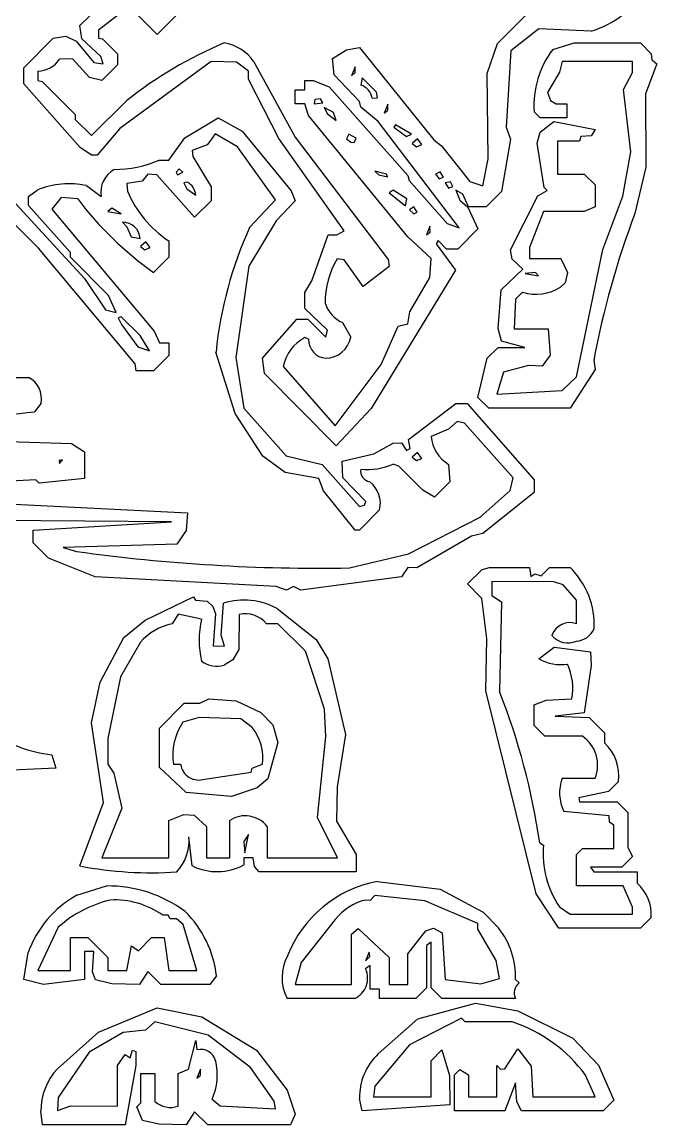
# Model space of a CAD drawing. Header units: millimetres. Extents: x 1.7 to 41.6, y 1.6 to 35.8.
# Drawn here: x 7.27 to 13.01, y 17.07 to 27.04 of the extents above; entities that cross this region are included whole.
import ezdxf

# ---------------------------------------------------------------- set-up
doc = ezdxf.new("R2010")
doc.units = ezdxf.units.MM
doc.linetypes.add('Continuous2', pattern=[0])
doc.layers.add('Unnamed Level 1', color=1, linetype='Continuous')

msp = doc.modelspace()

# ---------------------------------------------------------------- linework, layer by layer
at = {"layer": 'Unnamed Level 1', "color": 1, "linetype": 'Continuous2', "lineweight": -3}
for p, q in [((7.794, 27.012), (8.128, 27.338)), ((8.239, 27.185), (7.963, 26.97)), ((8.493, 26.931), (8.239, 27.185)), ((8.683, 27.122), (8.493, 26.931)), ((11.57, 26.849), (11.83, 27.109)), ((7.812, 26.892), (7.794, 27.012)), ((7.963, 26.97), (7.963, 26.898)), ((11.945, 26.982), (11.691, 26.783)), ((12.418, 26.962), (11.945, 26.982)), ((7.286, 26.631), (7.552, 26.898)), ((7.552, 26.898), (7.668, 26.917)), ((7.668, 26.917), (7.759, 26.872)), ((7.759, 26.872), (7.919, 26.679)), ((7.983, 26.732), (7.812, 26.892)), ((7.963, 26.898), (8, 26.891)), ((8, 26.891), (8.133, 26.758)), ((11.478, 26.58), (11.57, 26.849)), ((12.071, 26.797), (12.263, 26.855)), ((12.263, 26.855), (12.865, 26.855)), ((12.865, 26.855), (12.962, 26.758)), ((8.006, 26.665), (7.983, 26.732)), ((8.133, 26.758), (8.133, 26.656)), ((10.079, 26.713), (10.205, 26.794)), ((10.205, 26.794), (10.323, 26.813)), ((10.323, 26.813), (10.995, 25.978)), ((11.691, 26.783), (11.649, 26.093)), ((12.962, 26.758), (12.966, 26.702)), ((7.286, 26.486), (7.286, 26.631)), ((7.726, 26.71), (7.611, 26.707)), ((7.882, 26.542), (7.726, 26.71)), ((7.919, 26.679), (8.006, 26.665)), ((8.133, 26.656), (7.993, 26.516)), ((8.98, 26.686), (8.154, 26.08)), ((9.21, 26.68), (8.98, 26.686)), ((9.319, 26.601), (9.21, 26.68)), ((9.368, 26.685), (9.742, 26.004)), ((10.093, 26.568), (10.079, 26.713)), ((10.283, 26.639), (10.251, 26.559)), ((10.284, 26.587), (10.283, 26.639)), ((12.157, 26.686), (12.133, 26.592)), ((12.792, 26.686), (12.157, 26.686)), ((12.792, 26.589), (12.792, 26.686)), ((13.013, 26.665), (12.91, 26.394)), ((12.966, 26.702), (13.013, 26.665)), ((7.413, 26.601), (7.413, 26.516)), ((7.993, 26.516), (7.882, 26.542)), ((9.318, 26.529), (9.319, 26.601)), ((10.322, 26.326), (10.093, 26.568)), ((10.251, 26.559), (10.284, 26.587)), ((10.346, 26.539), (10.335, 26.474)), ((10.477, 26.41), (10.346, 26.539)), ((11.486, 25.808), (11.478, 26.58)), ((12.133, 26.592), (12.024, 26.408)), ((12.711, 26.434), (12.792, 26.589)), ((7.797, 25.91), (7.286, 26.486)), ((7.413, 26.516), (7.453, 26.507)), ((7.453, 26.507), (7.752, 26.207)), ((9.593, 25.99), (9.318, 26.529)), ((9.742, 26.305), (9.742, 26.432)), ((9.742, 26.432), (9.827, 26.432)), ((9.827, 26.432), (9.827, 26.516)), ((9.827, 26.516), (9.905, 26.516)), ((9.905, 26.516), (10.049, 26.457)), ((10.049, 26.457), (10.759, 25.657)), ((12.778, 25.87), (12.711, 26.434)), ((7.9, 26.017), (8.218, 26.335)), ((9.92, 26.345), (9.912, 26.305)), ((9.97, 26.351), (9.92, 26.345)), ((9.992, 26.315), (9.97, 26.351)), ((10.437, 26.355), (10.486, 26.359)), ((10.486, 26.359), (10.477, 26.41)), ((12.024, 26.408), (12.049, 26.336)), ((12.049, 26.336), (12.102, 26.305)), ((12.91, 26.394), (12.913, 25.733)), ((9.827, 26.305), (9.742, 26.305)), ((9.863, 26.198), (9.827, 26.305)), ((9.912, 26.305), (9.992, 26.315)), ((10.088, 26.226), (10.004, 26.27)), ((10.004, 26.27), (10.033, 26.214)), ((10.335, 26.275), (10.322, 26.326)), ((10.492, 26.144), (10.335, 26.275)), ((10.579, 26.3), (10.547, 26.22)), ((10.547, 26.22), (10.58, 26.246)), ((10.58, 26.246), (10.579, 26.3)), ((11.957, 26.177), (11.903, 26.232)), ((12.102, 26.305), (12.199, 26.305)), ((12.199, 26.305), (12.199, 26.177)), ((7.752, 26.207), (7.75, 26.164)), ((7.75, 26.164), (7.9, 26.017)), ((8.744, 25.997), (9.044, 26.177)), ((9.044, 26.177), (9.261, 26.056)), ((10.759, 25.103), (9.863, 26.198)), ((10.033, 26.214), (10.113, 26.154)), ((10.113, 26.154), (10.088, 26.226)), ((11.225, 25.182), (10.492, 26.144)), ((12.199, 26.177), (11.957, 26.177)), ((11.957, 26.049), (12.079, 26.144)), ((12.079, 26.144), (12.453, 26.072)), ((8.154, 26.08), (7.951, 25.839)), ((9.261, 26.056), (9.705, 25.517)), ((10.648, 26.116), (10.632, 26.093)), ((10.632, 26.093), (10.747, 26.008)), ((10.793, 26.029), (10.648, 26.116)), ((11.649, 26.093), (11.689, 25.985)), ((11.931, 25.948), (11.957, 26.049)), ((12.453, 26.072), (12.417, 26.014)), ((8.599, 25.796), (8.744, 25.997)), ((8.946, 25.935), (8.811, 25.881)), ((8.974, 25.972), (8.946, 25.935)), ((9.019, 26.032), (8.974, 25.972)), ((9.219, 25.915), (9.019, 26.032)), ((10.183, 25.156), (9.593, 25.99)), ((9.742, 26.004), (10.581, 24.896)), ((10.226, 26.029), (10.206, 25.989)), ((10.206, 25.989), (10.245, 25.959)), ((10.292, 25.994), (10.226, 26.029)), ((10.245, 25.959), (10.274, 25.955)), ((10.274, 25.955), (10.292, 25.994)), ((10.747, 26.008), (10.793, 26.029)), ((10.847, 25.988), (10.799, 25.947)), ((10.799, 25.947), (10.838, 25.917)), ((10.838, 25.917), (10.886, 25.936)), ((10.886, 25.936), (10.847, 25.988)), ((10.995, 25.978), (11.066, 25.926)), ((11.689, 25.985), (11.606, 25.512)), ((11.993, 25.549), (11.931, 25.948)), ((12.314, 25.966), (12.115, 25.966)), ((12.115, 25.966), (12.115, 25.669)), ((12.326, 26.008), (12.314, 25.966)), ((12.417, 26.014), (12.326, 26.008)), ((7.9, 25.839), (7.797, 25.91)), ((7.951, 25.839), (7.9, 25.839)), ((8.811, 25.881), (8.815, 25.828)), ((9.564, 25.436), (9.219, 25.915)), ((11.066, 25.926), (11.322, 25.603)), ((12.704, 25.469), (12.778, 25.87)), ((8.512, 25.796), (8.599, 25.796)), ((8.815, 25.828), (8.98, 25.555)), ((11.437, 25.563), (11.486, 25.808)), ((12.913, 25.733), (12.814, 25.312)), ((8.408, 25.669), (8.357, 25.606)), ((8.49, 25.663), (8.408, 25.669)), ((8.832, 25.279), (8.49, 25.663)), ((8.692, 25.718), (8.664, 25.686)), ((8.664, 25.686), (8.677, 25.663)), ((8.677, 25.663), (8.726, 25.685)), ((8.726, 25.685), (8.692, 25.718)), ((10.568, 25.669), (10.463, 25.697)), ((10.463, 25.697), (10.499, 25.663)), ((10.499, 25.663), (10.575, 25.644)), ((10.575, 25.644), (10.568, 25.669)), ((10.759, 25.657), (10.773, 25.612)), ((11.051, 25.688), (11.01, 25.668)), ((11.01, 25.668), (11.043, 25.627)), ((11.043, 25.627), (11.082, 25.641)), ((11.082, 25.641), (11.051, 25.688)), ((12.115, 25.669), (12.356, 25.669)), ((12.356, 25.669), (12.453, 25.572)), ((7.854, 25.565), (7.985, 25.466)), ((8.357, 25.606), (8.218, 25.584)), ((8.218, 25.584), (8.225, 25.516)), ((8.765, 25.596), (8.733, 25.591)), ((8.733, 25.591), (8.762, 25.536)), ((8.762, 25.536), (8.842, 25.477)), ((8.98, 25.555), (8.98, 25.427)), ((10.773, 25.612), (11.117, 25.222)), ((11.145, 25.6), (11.099, 25.591)), ((11.099, 25.591), (11.128, 25.542)), ((11.128, 25.542), (11.167, 25.556)), ((11.167, 25.556), (11.145, 25.6)), ((11.322, 25.603), (11.437, 25.563)), ((12.021, 25.521), (11.993, 25.549)), ((12.453, 25.572), (12.453, 25.373)), ((7.18, 25.438), (7.836, 24.725)), ((7.328, 25.466), (7.409, 25.525)), ((7.328, 25.385), (7.328, 25.466)), ((7.625, 25.457), (7.54, 25.352)), ((7.775, 25.444), (7.625, 25.457)), ((9.329, 25.186), (9.564, 25.436)), ((9.705, 25.517), (9.742, 25.427)), ((10.626, 25.525), (10.59, 25.5)), ((10.59, 25.5), (10.738, 25.381)), ((10.752, 25.444), (10.626, 25.525)), ((10.738, 25.381), (10.752, 25.444)), ((11.257, 25.487), (11.193, 25.523)), ((11.193, 25.523), (11.231, 25.434)), ((11.231, 25.434), (11.304, 25.371)), ((11.31, 25.373), (11.257, 25.487)), ((11.606, 25.512), (11.467, 25.373)), ((11.689, 24.984), (11.936, 25.471)), ((11.936, 25.471), (12.021, 25.521)), ((12.524, 24.986), (12.704, 25.469)), ((7.708, 24.959), (7.328, 25.385)), ((7.54, 25.352), (8.465, 24.248)), ((8.084, 25.36), (8.048, 25.33)), ((8.166, 25.309), (8.084, 25.36)), ((8.98, 25.427), (8.832, 25.279)), ((9.742, 25.427), (9.569, 25.246)), ((10.814, 25.373), (10.776, 25.346)), ((10.776, 25.346), (10.813, 25.31)), ((10.843, 25.324), (10.814, 25.373)), ((11.304, 25.371), (11.394, 25.173)), ((11.467, 25.373), (11.31, 25.373)), ((12.453, 25.373), (12.356, 25.33)), ((7.419, 24.998), (7.129, 25.288)), ((8.048, 25.33), (8.166, 25.309)), ((8.18, 25.235), (8.218, 25.191)), ((9.569, 25.246), (9.322, 24.835)), ((10.813, 25.31), (10.843, 25.324)), ((11.987, 25.33), (11.86, 25.004)), ((12.356, 25.33), (11.987, 25.33)), ((8.218, 25.191), (8.257, 25.102)), ((10.117, 25.119), (10.183, 25.156)), ((10.96, 25.199), (10.928, 25.119)), ((10.928, 25.119), (10.961, 25.144)), ((10.961, 25.144), (10.96, 25.199)), ((11.117, 25.222), (11.225, 25.182)), ((11.394, 25.173), (11.213, 24.991)), ((8.257, 25.102), (8.34, 25.087)), ((8.391, 25.056), (8.342, 25.015)), ((8.43, 25.004), (8.391, 25.056)), ((8.599, 25.064), (8.599, 24.919)), ((9.891, 24.705), (10.039, 25.119)), ((10.039, 25.119), (10.117, 25.119)), ((10.971, 24.907), (10.759, 25.103)), ((11.034, 25.067), (11.015, 25.039)), ((11.015, 25.039), (11.191, 24.801)), ((11.11, 24.991), (11.034, 25.067)), ((8.293, 23.954), (7.419, 24.998)), ((7.709, 24.919), (7.708, 24.959)), ((8.342, 25.015), (8.381, 24.985)), ((8.381, 24.985), (8.43, 25.004)), ((11.213, 24.991), (11.11, 24.991)), ((11.703, 24.899), (11.689, 24.984)), ((11.86, 25.004), (11.86, 24.907)), ((12.284, 23.835), (12.524, 24.986)), ((8.052, 24.572), (7.709, 24.919)), ((8.599, 24.919), (8.459, 24.78)), ((10.184, 24.894), (10.12, 24.902)), ((10.357, 24.653), (10.184, 24.894)), ((10.581, 24.896), (10.59, 24.834)), ((10.958, 24.733), (10.971, 24.907)), ((11.799, 24.809), (11.703, 24.899)), ((11.86, 24.907), (12.144, 24.907)), ((12.144, 24.907), (12.204, 24.778)), ((9.322, 24.835), (9.203, 24.011)), ((10.59, 24.834), (10.357, 24.653)), ((11.191, 24.801), (10.429, 23.549)), ((11.605, 24.623), (11.799, 24.809)), ((11.915, 24.78), (11.822, 24.769)), ((11.822, 24.769), (11.941, 24.748)), ((11.941, 24.748), (11.915, 24.78)), ((12.204, 24.778), (12.182, 24.685)), ((7.836, 24.725), (8.027, 24.441)), ((9.827, 24.598), (9.891, 24.705)), ((10.777, 24.422), (10.958, 24.733)), ((12.182, 24.685), (12.142, 24.647)), ((8.122, 24.418), (8.052, 24.572)), ((9.827, 24.453), (9.827, 24.598)), ((11.576, 24.272), (11.605, 24.623)), ((11.733, 24.538), (11.721, 24.271)), ((11.797, 24.601), (11.733, 24.538)), ((8.027, 24.441), (8.122, 24.418)), ((10.032, 24.258), (9.827, 24.453)), ((8.166, 24.378), (8.139, 24.369)), ((8.139, 24.369), (8.169, 24.308)), ((8.339, 24.21), (8.166, 24.378)), ((9.446, 24.005), (9.755, 24.356)), ((9.755, 24.356), (9.857, 24.356)), ((9.857, 24.356), (10.018, 24.195)), ((10.759, 24.314), (10.777, 24.422)), ((8.169, 24.308), (8.317, 24.106)), ((8.465, 24.248), (8.514, 24.144)), ((10.018, 24.195), (10.032, 24.258)), ((10.17, 24.326), (10.245, 24.193)), ((10.52, 23.946), (10.674, 24.293)), ((10.674, 24.293), (10.759, 24.314)), ((11.606, 24.158), (11.576, 24.272)), ((11.721, 24.271), (12.03, 24.271)), ((12.03, 24.271), (12.048, 24.031)), ((8.425, 24.07), (8.339, 24.21)), ((8.514, 24.144), (8.599, 24.144)), ((8.599, 24.144), (8.599, 24.03)), ((9.863, 24.175), (9.828, 24.19)), ((11.818, 24.102), (11.606, 24.158)), ((8.317, 24.106), (8.425, 24.07)), ((9.198, 23.504), (9.025, 24.06)), ((11.479, 24.005), (11.576, 24.102)), ((11.576, 24.102), (11.818, 24.102)), ((8.302, 23.89), (8.293, 23.954)), ((8.599, 24.03), (8.459, 23.89)), ((9.203, 24.011), (9.276, 23.551)), ((9.465, 23.867), (9.446, 24.005)), ((10.102, 23.391), (10.52, 23.946)), ((11.394, 23.648), (11.479, 24.005)), ((12.048, 24.031), (11.975, 23.932)), ((12.441, 23.985), (12.453, 23.903)), ((8.459, 23.89), (8.302, 23.89)), ((10.111, 23.212), (9.465, 23.867)), ((9.633, 23.929), (10.102, 23.391)), ((11.624, 23.878), (11.564, 23.678)), ((11.85, 23.937), (11.624, 23.878)), ((11.975, 23.932), (11.85, 23.937)), ((12.453, 23.903), (12.229, 23.551)), ((6.16, 23.825), (7.33, 23.831)), ((12.155, 23.713), (12.284, 23.835)), ((11.492, 23.551), (11.394, 23.648)), ((11.564, 23.678), (12.155, 23.713)), ((7.443, 23.597), (7.383, 23.52)), ((9.276, 23.551), (9.661, 23.122)), ((10.429, 23.549), (10.111, 23.212)), ((10.765, 23.27), (11.195, 23.594)), ((11.195, 23.594), (11.297, 23.594)), ((11.297, 23.594), (11.903, 22.903)), ((12.229, 23.551), (11.492, 23.551)), ((9.45, 23.118), (9.198, 23.504)), ((11.128, 23.362), (10.971, 23.297)), ((11.206, 23.432), (11.128, 23.362)), ((11.273, 23.418), (11.206, 23.432)), ((11.712, 22.922), (11.273, 23.418)), ((7.044, 23.255), (7.718, 23.233)), ((10.782, 23.186), (10.765, 23.27)), ((7.718, 23.233), (7.836, 23.157)), ((7.836, 23.157), (7.836, 22.916)), ((10.452, 23.138), (10.626, 23.237)), ((10.626, 23.237), (10.703, 23.239)), ((10.703, 23.239), (10.747, 23.17)), ((10.747, 23.17), (10.782, 23.186)), ((10.847, 23.15), (10.799, 23.109)), ((10.886, 23.098), (10.847, 23.15)), ((7.637, 23.085), (7.608, 23.078)), ((7.608, 23.078), (7.611, 23.053)), ((7.611, 23.053), (7.637, 23.085)), ((9.65, 22.971), (9.45, 23.118)), ((9.661, 23.122), (9.984, 23.043)), ((9.984, 23.043), (10.323, 22.662)), ((10.166, 23.073), (10.452, 23.138)), ((10.172, 22.922), (10.166, 23.073)), ((10.68, 23.029), (10.628, 23.047)), ((10.799, 23.109), (10.838, 23.079)), ((10.838, 23.079), (10.886, 23.098)), ((11.129, 23.044), (11.14, 22.886)), ((9.954, 22.916), (9.65, 22.971)), ((10.895, 22.812), (10.68, 23.029)), ((7.396, 22.903), (6.82, 22.874)), ((7.425, 22.874), (7.396, 22.903)), ((7.836, 22.916), (7.425, 22.874)), ((9.997, 22.804), (9.954, 22.916)), ((10.379, 22.708), (10.172, 22.922)), ((11.14, 22.886), (11.001, 22.746)), ((11.685, 22.809), (11.712, 22.922)), ((11.903, 22.903), (11.903, 22.789)), ((10.285, 22.45), (9.997, 22.804)), ((11.001, 22.746), (10.895, 22.812)), ((11.413, 22.567), (11.685, 22.809)), ((11.903, 22.789), (11.437, 22.419)), ((7.14, 22.686), (8.768, 22.607)), ((10.323, 22.662), (10.367, 22.675)), ((10.367, 22.675), (10.379, 22.708)), ((8.768, 22.607), (8.754, 22.446)), ((10.505, 22.632), (10.323, 22.45)), ((10.765, 22.234), (11.413, 22.567)), ((8.622, 22.524), (7.044, 22.535)), ((7.37, 22.45), (8.622, 22.524)), ((7.37, 22.335), (7.37, 22.45)), ((8.754, 22.446), (8.671, 22.323)), ((10.323, 22.45), (10.285, 22.45)), ((11.336, 22.396), (10.842, 22.109)), ((11.437, 22.419), (11.336, 22.396)), ((7.51, 22.196), (7.37, 22.335)), ((8.671, 22.323), (7.644, 22.291)), ((7.644, 22.291), (7.764, 22.256)), ((7.933, 22.026), (7.51, 22.196)), ((10.232, 22.107), (10.765, 22.234)), ((10.759, 22.111), (10.704, 22.027)), ((10.842, 22.109), (10.759, 22.111)), ((11.301, 21.963), (11.431, 22.093)), ((11.431, 22.093), (11.5, 22.111)), ((11.5, 22.111), (11.86, 22.111)), ((11.86, 22.111), (11.871, 22.031)), ((11.871, 22.031), (11.91, 22.055)), ((11.91, 22.055), (11.966, 22.035)), ((11.966, 22.035), (12.042, 22.111)), ((12.042, 22.111), (12.229, 22.111)), ((9.568, 21.938), (7.933, 22.026)), ((10.704, 22.027), (9.791, 21.905)), ((11.428, 21.83), (11.301, 21.963)), ((12.081, 21.981), (11.521, 21.984)), ((11.521, 21.984), (11.521, 21.857)), ((12.165, 21.954), (12.081, 21.981)), ((12.284, 21.815), (12.165, 21.954)), ((8.385, 21.636), (8.823, 21.846)), ((8.823, 21.846), (8.84, 21.815)), ((9.664, 21.905), (9.568, 21.938)), ((9.725, 21.94), (9.664, 21.905)), ((9.791, 21.905), (9.725, 21.94)), ((11.521, 21.857), (11.606, 21.802)), ((8.84, 21.815), (8.944, 21.807)), ((8.944, 21.807), (8.997, 21.76)), ((8.997, 21.76), (9.02, 21.693)), ((9.071, 21.499), (9.094, 21.788)), ((11.476, 21.469), (11.428, 21.83)), ((11.606, 21.802), (11.588, 20.991)), ((12.284, 21.603), (12.284, 21.815)), ((8.683, 21.688), (8.629, 21.603)), ((8.895, 21.645), (8.683, 21.688)), ((9.02, 21.693), (8.999, 21.402)), ((9.234, 21.687), (9.233, 21.369)), ((9.578, 21.739), (9.932, 21.46)), ((8.19, 21.479), (8.385, 21.636)), ((9.585, 21.603), (9.483, 21.603)), ((9.833, 21.355), (9.585, 21.603)), ((7.977, 21.074), (8.19, 21.479)), ((9.103, 21.401), (9.071, 21.499)), ((9.932, 21.46), (10.036, 21.286)), ((11.464, 20.995), (11.476, 21.469)), ((8.341, 21.436), (8.16, 21.122)), ((8.999, 21.402), (9.103, 21.401)), ((9.233, 21.369), (9.178, 21.275)), ((10.005, 20.831), (9.833, 21.355)), ((11.945, 21.285), (12.084, 21.39)), ((12.084, 21.39), (12.411, 21.349)), ((12.411, 21.349), (12.418, 21.224)), ((9.178, 21.275), (9.099, 21.229)), ((10.036, 21.286), (10.195, 20.6)), ((12.418, 21.224), (12.356, 20.798)), ((7.9, 20.708), (7.977, 21.074)), ((8.16, 21.122), (8.047, 20.564)), ((11.922, 19.161), (11.464, 20.995)), ((8.514, 20.658), (8.738, 20.883)), ((8.738, 20.883), (8.878, 20.883)), ((8.878, 20.883), (8.959, 20.925)), ((8.959, 20.925), (9.207, 20.906)), ((9.207, 20.906), (9.431, 20.799)), ((11.903, 20.87), (12.011, 20.912)), ((11.903, 20.683), (11.903, 20.87)), ((12.011, 20.912), (12.242, 20.925)), ((8.874, 20.756), (8.726, 20.713)), ((9.25, 20.743), (8.874, 20.756)), ((9.431, 20.799), (9.539, 20.688)), ((10.019, 20.582), (10.005, 20.831)), ((12.356, 20.798), (12.092, 20.766)), ((12.092, 20.766), (12.399, 20.755)), ((12.399, 20.755), (12.538, 20.616)), ((8.007, 19.986), (7.9, 20.708)), ((8.514, 20.302), (8.514, 20.658)), ((9.351, 20.663), (9.25, 20.743)), ((9.539, 20.688), (9.583, 20.529)), ((12, 20.586), (11.903, 20.683)), ((8.047, 20.564), (8.048, 20.332)), ((9.944, 19.851), (10.019, 20.582)), ((10.195, 20.6), (10.12, 20.127)), ((12.339, 20.586), (12, 20.586)), ((12.538, 20.616), (12.538, 20.526)), ((9.583, 20.529), (9.494, 20.2)), ((7.54, 20.417), (7.576, 20.296)), ((7.576, 20.296), (6.438, 20.247)), ((8.048, 20.332), (8.101, 20.252)), ((8.101, 20.252), (8.173, 19.935)), ((8.755, 20.076), (8.514, 20.302)), ((8.641, 20.332), (8.705, 20.332)), ((8.923, 20.198), (9.343, 20.259)), ((9.343, 20.259), (9.352, 20.297)), ((9.352, 20.297), (9.446, 20.332)), ((9.494, 20.2), (9.398, 20.12)), ((12.157, 20.205), (12.453, 20.205)), ((12.665, 20.175), (12.574, 20.084)), ((9.164, 20.041), (8.755, 20.076)), ((9.398, 20.12), (9.164, 20.041)), ((10.12, 20.127), (10.115, 19.816)), ((12.574, 20.084), (12.308, 20.029)), ((7.794, 19.412), (8.007, 19.986)), ((12.308, 20.029), (12.314, 19.993)), ((12.314, 19.993), (12.653, 19.993)), ((12.653, 19.993), (12.75, 19.896)), ((8.173, 19.935), (7.993, 19.485)), ((8.599, 19.824), (8.734, 19.876)), ((8.734, 19.876), (8.828, 19.87)), ((8.828, 19.87), (8.938, 19.769)), ((10.124, 19.485), (9.944, 19.851)), ((12.58, 19.866), (12.172, 19.906)), ((12.584, 19.809), (12.58, 19.866)), ((12.75, 19.896), (12.75, 19.578)), ((8.599, 19.485), (8.599, 19.824)), ((8.938, 19.769), (8.938, 19.485)), ((9.149, 19.485), (9.149, 19.824)), ((9.488, 19.769), (9.488, 19.485)), ((10.115, 19.816), (10.293, 19.515)), ((12.623, 19.781), (12.584, 19.809)), ((12.623, 19.57), (12.623, 19.781)), ((8.811, 19.412), (8.779, 19.677)), ((9.319, 19.697), (9.276, 19.633)), ((9.287, 19.532), (9.319, 19.697)), ((9.276, 19.633), (9.287, 19.532)), ((11.953, 19.622), (11.987, 19.6)), ((12.284, 19.515), (12.339, 19.57)), ((12.339, 19.57), (12.623, 19.57)), ((12.75, 19.578), (12.792, 19.497)), ((7.993, 19.485), (8.599, 19.485)), ((8.938, 19.485), (9.149, 19.485)), ((9.361, 19.485), (9.276, 19.485)), ((9.276, 19.485), (9.276, 19.421)), ((9.373, 19.407), (9.361, 19.485)), ((9.488, 19.485), (10.124, 19.485)), ((10.293, 19.515), (10.293, 19.358)), ((12.284, 19.231), (12.284, 19.515)), ((12.792, 19.497), (12.695, 19.4)), ((9.416, 19.358), (9.373, 19.407)), ((10.293, 19.358), (9.416, 19.358)), ((12.695, 19.4), (12.411, 19.4)), ((12.411, 19.4), (12.441, 19.358)), ((12.441, 19.358), (12.835, 19.358)), ((12.835, 19.358), (12.835, 19.256)), ((10.484, 19.273), (11.053, 19.201)), ((7.765, 19.147), (8.036, 19.231)), ((11.053, 19.201), (11.44, 18.995)), ((12.127, 18.849), (11.922, 19.161)), ((12.708, 19.231), (12.284, 19.231)), ((12.792, 19.04), (12.708, 19.231)), ((10.42, 19.101), (10.378, 19.104)), ((10.463, 19.146), (10.42, 19.101)), ((10.914, 19.096), (10.463, 19.146)), ((11.394, 18.892), (10.914, 19.096)), ((8.591, 18.967), (8.543, 18.967)), ((8.611, 18.934), (8.591, 18.967)), ((11.44, 18.995), (11.58, 18.852)), ((12.132, 19.043), (12.229, 18.977)), ((12.229, 18.977), (12.792, 18.977)), ((12.792, 18.977), (12.792, 19.04)), ((7.599, 18.859), (7.413, 18.468)), ((8.669, 18.933), (8.611, 18.934)), ((8.729, 18.882), (8.669, 18.933)), ((8.853, 18.468), (8.729, 18.882)), ((10.104, 18.928), (9.795, 18.538)), ((11.394, 18.841), (11.394, 18.892)), ((12.962, 18.947), (12.865, 18.849)), ((7.709, 18.468), (7.709, 18.765)), ((7.709, 18.765), (7.866, 18.765)), ((7.866, 18.765), (8.048, 18.583)), ((8.323, 18.646), (8.442, 18.765)), ((8.442, 18.765), (8.556, 18.765)), ((8.556, 18.765), (8.599, 18.468)), ((10.251, 18.795), (10.31, 18.846)), ((10.251, 18.341), (10.251, 18.795)), ((10.31, 18.846), (10.59, 18.583)), ((10.759, 18.617), (10.922, 18.826)), ((10.922, 18.826), (10.992, 18.85)), ((10.992, 18.85), (11.071, 18.807)), ((11.071, 18.807), (11.098, 18.384)), ((11.558, 18.558), (11.394, 18.841)), ((12.865, 18.849), (12.127, 18.849)), ((8.218, 18.468), (8.26, 18.689)), ((8.26, 18.689), (8.323, 18.646)), ((10.971, 18.722), (10.928, 18.692)), ((10.928, 18.692), (10.928, 18.311)), ((10.971, 18.311), (10.971, 18.722)), ((7.286, 18.384), (7.327, 18.628)), ((7.921, 18.638), (7.836, 18.638)), ((7.836, 18.638), (7.836, 18.384)), ((7.908, 18.456), (7.921, 18.638)), ((8.048, 18.583), (8.048, 18.468)), ((10.41, 18.633), (10.378, 18.553)), ((10.378, 18.553), (10.416, 18.593)), ((10.416, 18.593), (10.41, 18.633)), ((10.59, 18.583), (10.59, 18.341)), ((10.759, 18.341), (10.759, 18.617)), ((11.588, 18.395), (11.558, 18.558)), ((7.413, 18.468), (7.709, 18.468)), ((7.936, 18.381), (7.908, 18.456)), ((8.048, 18.468), (8.218, 18.468)), ((8.408, 18.459), (8.332, 18.341)), ((8.526, 18.341), (8.408, 18.459)), ((8.599, 18.468), (8.853, 18.468)), ((9.795, 18.538), (9.742, 18.341)), ((10.42, 18.511), (10.378, 18.481)), ((10.42, 18.299), (10.42, 18.511)), ((7.465, 18.34), (7.286, 18.384)), ((7.836, 18.384), (7.465, 18.34)), ((8.083, 18.347), (7.936, 18.381)), ((9.029, 18.417), (8.968, 18.341)), ((11.098, 18.384), (11.419, 18.347)), ((11.419, 18.347), (11.588, 18.395)), ((11.733, 18.384), (11.766, 18.354)), ((8.332, 18.341), (8.083, 18.347)), ((8.968, 18.341), (8.526, 18.341)), ((9.742, 18.341), (10.251, 18.341)), ((10.505, 18.299), (10.42, 18.299)), ((10.505, 18.214), (10.505, 18.299)), ((10.59, 18.341), (10.759, 18.341)), ((10.928, 18.311), (10.831, 18.214)), ((11.068, 18.214), (10.971, 18.311)), ((10.281, 18.214), (9.67, 18.214)), ((10.831, 18.214), (10.505, 18.214)), ((10.85, 18.029), (11.373, 18.172)), ((11.733, 18.214), (11.068, 18.214)), ((11.373, 18.172), (11.754, 18.102)), ((7.962, 17.909), (8.493, 18.129)), ((8.493, 18.129), (8.898, 18.048)), ((11.754, 18.102), (12.252, 17.855)), ((8.473, 18.002), (8.388, 17.928)), ((8.953, 17.881), (8.473, 18.002)), ((8.898, 18.048), (9.392, 17.746)), ((10.493, 17.713), (10.85, 18.029)), ((11.246, 18.036), (10.776, 17.794)), ((11.28, 18.002), (11.246, 18.036)), ((11.703, 18.002), (11.28, 18.002)), ((7.591, 17.578), (7.962, 17.909)), ((8.185, 17.905), (7.879, 17.727)), ((8.388, 17.928), (8.185, 17.905)), ((9.336, 17.59), (8.953, 17.881)), ((12.252, 17.855), (12.483, 17.611)), ((8.776, 17.575), (8.842, 17.833)), ((8.842, 17.833), (8.853, 17.748)), ((10.776, 17.794), (10.462, 17.42)), ((11.636, 17.577), (11.754, 17.757)), ((11.754, 17.757), (11.874, 17.603)), ((7.879, 17.727), (7.598, 17.319)), ((8.133, 17.609), (8.203, 17.707)), ((8.203, 17.707), (8.248, 17.677)), ((8.248, 17.677), (8.27, 17.746)), ((8.27, 17.746), (8.301, 17.733)), ((8.301, 17.733), (8.301, 17.608)), ((9.392, 17.746), (9.668, 17.383)), ((10.971, 17.651), (11.068, 17.748)), ((11.068, 17.748), (11.138, 17.518)), ((8.133, 17.24), (8.133, 17.609)), ((8.301, 17.608), (8.205, 17.07)), ((8.683, 17.536), (8.776, 17.575)), ((8.885, 17.574), (8.853, 17.494)), ((8.886, 17.52), (8.885, 17.574)), ((9.552, 17.286), (9.336, 17.59)), ((10.971, 17.325), (10.971, 17.651)), ((11.183, 17.524), (11.229, 17.57)), ((11.229, 17.57), (11.31, 17.524)), ((11.564, 17.325), (11.564, 17.609)), ((11.564, 17.609), (11.598, 17.573)), ((11.598, 17.573), (11.636, 17.577)), ((11.874, 17.603), (11.89, 17.325)), ((12.483, 17.611), (12.623, 17.295)), ((8.345, 17.27), (8.345, 17.536)), ((8.345, 17.536), (8.472, 17.536)), ((8.472, 17.536), (8.472, 17.282)), ((8.683, 17.24), (8.683, 17.536)), ((8.853, 17.494), (8.886, 17.52)), ((11.138, 17.518), (11.14, 17.252)), ((11.183, 17.198), (11.183, 17.524)), ((11.31, 17.524), (11.31, 17.325)), ((12.453, 17.325), (12.367, 17.521)), ((9.668, 17.383), (9.741, 17.168)), ((10.462, 17.42), (10.45, 17.325)), ((11.733, 17.452), (11.636, 17.198)), ((11.746, 17.278), (11.733, 17.452)), ((7.598, 17.319), (7.593, 17.202)), ((8.308, 17.234), (8.345, 17.27)), ((8.989, 17.303), (9.064, 17.244)), ((9.562, 17.217), (9.552, 17.286)), ((10.348, 17.198), (10.324, 17.308)), ((10.45, 17.325), (10.971, 17.325)), ((11.31, 17.325), (11.564, 17.325)), ((11.788, 17.198), (11.746, 17.278)), ((11.89, 17.325), (12.453, 17.325)), ((12.623, 17.295), (12.526, 17.198)), ((7.455, 17.07), (7.441, 17.194)), ((7.593, 17.202), (7.711, 17.242)), ((7.711, 17.242), (8.133, 17.24)), ((8.36, 17.11), (8.308, 17.234)), ((8.832, 17.189), (8.756, 17.07)), ((8.95, 17.07), (8.832, 17.189)), ((9.064, 17.244), (9.562, 17.217)), ((9.741, 17.168), (9.7, 17.07)), ((11.14, 17.252), (10.348, 17.198)), ((11.636, 17.198), (11.183, 17.198)), ((12.526, 17.198), (11.788, 17.198)), ((8.205, 17.07), (7.455, 17.07)), ((8.507, 17.076), (8.36, 17.11)), ((8.756, 17.07), (8.507, 17.076)), ((9.7, 17.07), (8.95, 17.07))]:
    msp.add_line(p, q, dxfattribs=at)
for centre, radius, start, end in [((12.1319, 27.8707), 0.9527, 287.47831, 325.71049), ((10.5787, 23.3447), 3.8098, 112.86994, 128.28856), ((9.0344, 26.4545), 0.4055, 34.63782, 80.97031), ((12.7309, 26.2933), 0.8302, 142.64659, 184.23434), ((7.4076, 26.8491), 0.2481, 271.25505, 325.06966), ((10.2919, 26.3338), 0.1466, 8.29595, 72.90883), ((8.1198, 26.6681), 0.9563, 268.99572, 294.21598), ((8.2274, 25.501), 0.2449, 120.52231, 188.22613), ((7.6972, 24.8139), 0.7673, 78.2092, 112.06329), ((8.6987, 25.4687), 0.1435, 3.31488, 62.49544), ((10.2816, 27.3418), 3.144, 217.13004, 234.56984), ((9.1358, 25.8889), 0.9842, 202.26563, 236.94538), ((8.1773, 25.0716), 0.1634, 5.4, 89.06294), ((20.0884, 22.5514), 7.7806, 159.21813, 169.38209), ((12.6446, 23.6868), 3.6387, 155.66918, 174.1136), ((10.7837, 24.5082), 0.7718, 149.31849, 180.53485), ((11.9193, 25.0006), 0.4179, 252.98298, 302.20617), ((10.2891, 24.5923), 0.2917, 198.24191, 245.91301), ((9.9996, 23.8585), 0.3733, 117.36074, 169.10998), ((10.0314, 24.1709), 0.1685, 178.58985, 265.08907), ((10.0102, 24.243), 0.2401, 271.62599, 347.98519), ((7.2311, 23.6389), 0.216, 348.80478, 62.74688), ((6.7766, 27.9835), 4.5045, 264.335, 277.73626), ((11.2909, 23.3209), 0.3208, 184.27704, 239.69284), ((10.3974, 23.5599), 0.5624, 263.63349, 294.21111), ((10.4302, 22.9827), 0.0969, 169.14462, 260.97529), ((10.2615, 22.6894), 0.2502, 346.72717, 52.15308), ((9.9629, 38.1634), 16.0587, 262.1299, 270.96028), ((11.7065, 21.5868), 0.7401, 357.69132, 45.09), ((9.2798, 21.2088), 0.6083, 60.64938, 107.78881), ((9.6783, 21.4545), 0.8062, 166.33145, 193.66855), ((9.2881, 21.4363), 0.2565, 40.54033, 102.17632), ((8.7525, 21.0581), 0.5587, 102.77358, 137.44183), ((12.2265, 21.4395), 0.1733, 70.62422, 160.62388), ((12.2692, 21.6395), 0.1951, 274.65182, 334.99682), ((12.208, 21.6161), 0.1876, 219.39657, 294.23562), ((9.0311, 21.4454), 0.2268, 233.11369, 287.41447), ((12.1407, 21.6266), 0.3937, 240.18217, 279.24614), ((11.7446, 21.0234), 0.507, 348.80604, 25.03831), ((5.9522, 18.7552), 6.063, 8.21905, 21.63866), ((9.1676, 20.4145), 0.533, 145.94224, 188.90493), ((9.0268, 20.3908), 0.4233, 352.0132, 40.01458), ((7.674, 21.6016), 1.1921, 234.75284, 263.54707), ((12.1597, 20.3248), 0.3168, 337.78539, 55.53045), ((12.2573, 20.226), 0.4109, 352.87648, 46.90572), ((8.8691, 20.3546), 0.1656, 187.84217, 289.00189), ((12.5023, 20.0724), 0.3699, 158.99794, 206.74608), ((9.2886, 19.6125), 0.2534, 38.1328, 123.43671), ((8.3712, 19.6373), 0.4097, 317.02864, 5.56331), ((12.8321, 19.5226), 0.8486, 174.76831, 214.41487), ((8.4462, 22.855), 3.5043, 259.27441, 273.67869), ((9.0346, 19.8766), 0.5156, 244.30083, 297.91692), ((10.6896, 18.1991), 1.0934, 100.84078, 158.54794), ((12.5746, 18.9684), 0.388, 356.83905, 47.84498), ((8.0522, 18.0781), 1.153, 53.0055, 90.8037), ((8.234, 18.3069), 0.9622, 119.17298, 160.50301), ((8.3201, 18.049), 1.0845, 103.38764, 131.67619), ((8.1056, 18.3421), 0.7628, 55.00945, 92.74898), ((10.5001, 18.6126), 0.5064, 103.95784, 141.47006), ((8.0766, 18.3137), 0.958, 6.19168, 45.67163), ((11.0292, 18.4129), 0.7044, 357.64657, 38.56016), ((10.0251, 18.4047), 0.403, 151.17064, 208.23382), ((10.196, 18.396), 0.2009, 295.03406, 25.03437), ((11.8407, 18.2625), 0.1181, 129.23191, 204.24138), ((11.2882, 16.7306), 1.3374, 36.22987, 71.93104), ((8.8888, 17.6147), 0.138, 15.25122, 105.03759), ((10.8504, 17.3261), 0.5267, 132.7302, 181.97), ((8.0039, 17.1954), 0.5629, 137.1811, 180.14401), ((8.5, 17.5249), 0.5371, 335.5905, 13.57549), ((8.6136, 17.4425), 0.2141, 228.58003, 288.90486)]:
    msp.add_arc(centre, radius, start, end, dxfattribs=at)

doc.saveas('drawing.dxf')
